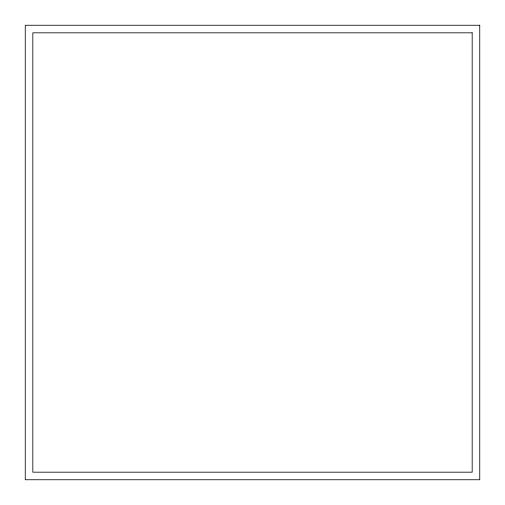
<?xml version="1.0" encoding="UTF-8"?>
<svg xmlns="http://www.w3.org/2000/svg" width="505" height="505" viewBox="0 0 505 505"><rect width="100%" height="100%" fill="white"/><g stroke="black" fill="none" stroke-linecap="round" stroke-linejoin="round"><path stroke-width="0.76" d="M479.75 25.25L25.25 25.25L25.25 479.75L479.75 479.75L479.75 25.25M472.175 32.825L32.825 32.825L32.825 472.175L472.175 472.175L472.175 32.825"/></g></svg>
